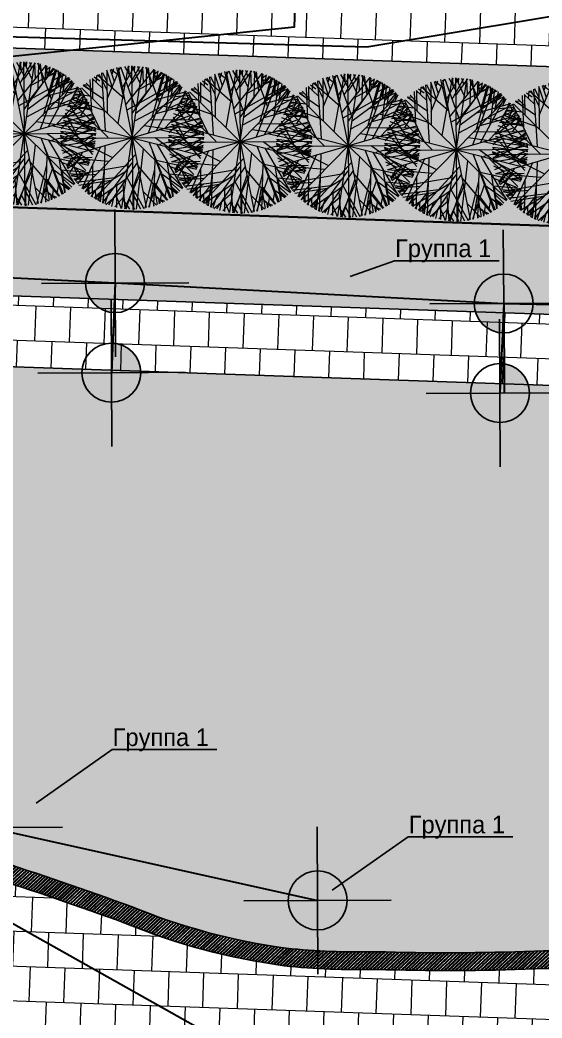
# Model space of a CAD drawing. Header units: millimetres. Extents: x -1042495 to -977915, y 3191218 to 3280168.
# Drawn here: x -1008448 to -999593, y 3216029 to 3232953 of the extents above; entities that cross this region are included whole.
import ezdxf
from ezdxf import colors
from ezdxf.entities.mleader import LeaderData, LeaderLine
from ezdxf.math import Vec2, Vec3

# ---------------------------------------------------------------- set-up
doc = ezdxf.new("R2010")
doc.units = ezdxf.units.MM
doc.layers.get('0').update_dxf_attribs({"lineweight": 15})
for name, color, linetype in [('000 Граница', 6, 'Continuous'), ('000 дорожки', 7, 'Continuous'), ('000 Привязки', 1, 'Continuous'), ('_Освещение уличные фанари', 1, 'Continuous'), ('p', 7, 'Continuous'), ('подпорная стенка', 251, 'Continuous')]:
    doc.layers.add(name, color=color, linetype=linetype)
for name, color, linetype, lineweight in [('_ВК_К2-1(Ливневая)', 32, 'Канализация дожд очищенного стока', 30), ('_ВК_Кб', 18, 'g5_122_kb', 30), ('_Группы Электрика', 7, 'Continuous', 15), ('_Кабель 0.4', 1, 'g5_119_3', 30), ('деревья', 118, 'Continuous', 0), ('мощение', 251, 'Continuous', 0)]:
    doc.layers.add(name, color=color, linetype=linetype, lineweight=lineweight)
doc.layers.add('газон', color=7, linetype='Continuous', true_color=0xe4edc9)
doc.layers.add('кустарники лиственные', color=7, linetype='Continuous', lineweight=20, true_color=0x455c00)
doc.styles.add('Line_GUGK', font='')
doc.styles.get('Line_GUGK').set_extended_font_data('Bm431', italic=True)
doc.linetypes.add('g5_119_3', pattern='A,4,-1,[31,GUGK_2005.shx,S=0.1,R=0,X=0,Y=0],4,[31,GUGK_2005.shx,S=0.1,R=180,X=0,Y=0],-1', length=10)
doc.linetypes.add('g5_122_kb', pattern='A,1,-1,1.5,-0.4,["Кб",Line_GUGK,S=1,R=0,X=0,Y=-0.5],-2.4,1.5,-1,4,-1,4,-1,3', length=21.8)
doc.linetypes.add('Канализация дожд очищенного стока', pattern='A,10,-2,["К2-1",Standard,S=1.75,R=0,X=-1,Y=-1],-6', length=18)
pattern_1 = [(358, (0, 0), (20.56557541684968, 588.9210265458128), []), (88.00000000000001, (0, 0), (-273.8949378560566, 599.2038142542376), [589.28, -589.28])]

# ---------------------------------------------------------------- blocks, each defined once
blk = doc.blocks.new('й3')
at = {"layer": 'деревья', "lineweight": 0}
for p, q in [((-135.0005525550951, 507.1464805208379), (-91.23814700337243, 591.6659040655286)), ((-125.3775391008821, 549.405999999999), (-79.60253910088795, 594.5460000000021)), ((-123.6165391008835, 321.4429999999993), (-125.3775391008821, 587.7760000000017)), ((-84.73081395632471, 319.2984245867665), (30.18472518945055, 598.6245200519697)), ((-35.91373809227662, 439.5506420053425), (-58.28054031061765, 599.0202421789363)), ((-53.19453910087759, 596.8059999999969), (165.1154608991201, 167.9629999999997)), ((88.79587012191769, 318.1925874934095), (-22.57260615707492, 598.9517569541676)), ((24.27046089911892, 549.405999999999), (-14.46153910088469, 599.0560000000005)), ((0.01046089910960291, 599.9959999999992), (0.01046089910960291, -600)), ((4.904460899109836, 486.2079999999987), (36.59446089911216, 596.8059999999969)), ((41.50578191094974, 439.0534589406998), (65.89057539888017, 598.2269776790599)), ((182.7214608991198, 355.2979999999989), (54.20046089911193, 596.8059999999969)), ((98.21346089911822, 515.5489999999991), (128.1434608991112, 585.5159999999996)), ((141.4407932763133, 505.3888769947407), (98.75239104278444, 590.455800124404)), ((-326.08153910088, 504.2639999999992), (-232.7715391008824, 235.6739999999991)), ((-311.997539100892, 511.0349999999999), (-2.138539100880735, 201.8179999999993)), ((-281.4888741859613, 528.9573060386792), (-112.7948728737829, 414.9199384687236)), ((-264.4615391008847, 465.8940000000002), (-262.7015391008899, 538.1160000000018)), ((-211.8816873365868, 482.515776984219), (-236.8683836662094, 551.9357647941506)), ((-220.4475391008891, 420.7530000000006), (-165.8705391008843, 576.4860000000008)), ((-211.6455391008785, 558.4359999999979), (-0.3775391008821316, 450.094000000001)), ((160.0737781332427, 571.9944905743869), (-160.0479108090367, -571.9994361003774)), ((-152.7884397476591, 573.9827502718108), (152.8181503137312, -573.9739615039689)), ((288.1936128888919, 525.342583912512), (118.0687861137994, 413.4509819231462)), ((128.1379029491945, 457.8677427919756), (243.8677384947514, 548.8843468073355)), ((196.8054608991224, 195.0469999999987), (163.3544608991215, 576.4860000000008)), ((170.397460899112, 511.0349999999999), (232.0164608991181, 551.6660000000011)), ((177.4394608991133, 436.5519999999997), (254.9044608991098, 542.6359999999986)), ((308.4543852160714, 513.6832868732927), (232.3616181580437, 38.52492848058682)), ((316.5234608991159, 508.7779999999984), (302.4394608991133, 305.643)), ((420.0104608991096, -420), (-419.9895391008904, 420)), ((420.0104608991096, 420), (-419.9895391008904, -420)), ((-70.07018586616323, 268.0709742500367), (-416.8697014679055, 430.3817135755489)), ((-401.7865391008818, 445.5800000000017), (-364.8145391008875, 432.0380000000005)), ((-370.0965391008795, 470.4079999999994), (-352.4895391008904, 355.2979999999989)), ((-356.7090802918392, 403.6583734079941), (-360.9679840817407, 477.3444715575679)), ((-288.7343273347942, 372.4055333222132), (-341.6790637237718, 492.6199092083807)), ((73.48758928989992, 267.154932551508), (422.3150574623724, 425.0602129267645)), ((290.2826751630491, 390.0823145520844), (381.0238815400808, 460.8085979921234)), ((293.455655662241, 368.7116002667135), (347.9187378474599, 488.2457542139673)), ((311.2424608991132, 425.2669999999998), (358.7774608991167, 481.6929999999993)), ((334.6982582304918, 152.2985200466064), (370.9978823884594, 468.4897907847335)), ((343.150570492362, 429.7561699665712), (341.0842435628729, 492.6928096689007)), ((356.9084824046004, 179.5655328020002), (395.253448104806, 450.4408271912253)), ((361.8207935765968, 399.1009893844821), (367.012637720225, 472.7272352237742)), ((-215.783657173859, 336.2349408046648), (-489.180589252981, 346.1283241853707)), ((-458.1235391008813, 382.3830000000016), (-405.3075391008897, 330.4709999999977)), ((-438.7575391008868, 364.3260000000009), (-444.0395391008788, 402.6959999999999)), ((-396.8076433456154, 343.4669180922865), (-442.3373602484207, 404.4442160625076)), ((-327.3068585502187, 243.3246127296843), (-439.9406047233788, 405.1895660951341)), ((220.0527131675626, 333.4678763839584), (493.5530214783066, 339.8977176670378)), ((273.9233396625204, 41.75331222241584), (471.5081911544694, 369.7394500131886)), ((352.3533238398231, 311.1219096192071), (425.6060320388206, 416.1899482537665)), ((362.2984608991101, 251.474000000002), (489.0594608991087, 350.7839999999997)), ((371.10146089911, 371.0980000000018), (466.1714608991169, 375.612000000001)), ((382.9753588877793, 358.8488365851808), (448.3674267571769, 397.7726525435719)), ((392.6592563566373, 368.2823219073543), (470.6574895008525, 365.9130487317489)), ((401.1537766107504, 338.4064880055666), (447.4521582789312, 398.8022315965463)), ((-543.0283221824648, 253.2084248991814), (-62.52599949126306, 227.072383933526)), ((-532.0675391008845, 274.0440000000017), (-401.7865391008818, 208.5900000000001)), ((-324.4150638219289, 62.27628744814865), (-526.1533759547892, 287.0657493069812)), ((-463.1762074886065, 296.4660947846278), (-525.554375851978, 287.8489934372265)), ((-511.3619746919139, 312.3168581340142), (-477.8841576626146, 265.5830470337787)), ((-498.6165391008835, 328.2139999999999), (-327.8425391008932, 328.2139999999999)), ((-418.2063616002852, 248.0229103230304), (-498.0082179690071, 330.8953268686164)), ((139.8503166433802, -26.81907430767023), (508.1271040902211, 314.7452666953577)), ((543.6364608991134, 253.7309999999998), (209.1294608991157, 3.19800000000032)), ((233.7774608991167, 233.4170000000013), (533.0734608991188, 274.0440000000017)), ((348.5581469675672, 59.5629299951288), (514.1722588804259, 301.8261066776722)), ((400.4880733429891, 248.3472985080552), (525.5674764771102, 288.4694145117537)), ((421.3419184873928, 242.699107466924), (502.1870063696842, 324.5541346143291)), ((438.6579054919566, 312.6930129474858), (512.3864388080547, 309.2458841340667)), ((466.9217214158707, 290.5688340694578), (529.1857451225515, 281.1623641762089)), ((471.9990818601655, 243.3978430716306), (539.2284438386996, 252.8689247394068)), ((-322.5605391008867, 206.3329999999987), (-591.9265391008812, 93.47999999999956)), ((-515.4609233079973, 98.54498345770844), (-572.6002084126667, 174.6618882406001)), ((-570.7995391008881, 179.2479999999996), (-470.4475391008891, 147.6490000000013)), ((-411.5494693277433, 158.459955849532), (-564.9168386439997, 207.5443449158265)), ((-560.2365391008934, 208.5900000000001), (-208.1235391008813, 208.5900000000001)), ((-547.9125391008856, 244.7019999999975), (-477.4895391008904, 210.8470000000016)), ((546.2195446755068, 246.3032554413294), (65.42473445678479, 226.2551828219512)), ((207.6329210809636, -38.25208728140933), (559.5617397340975, 202.8334993686731)), ((555.4311410445953, 224.818594692988), (424.4265779900597, 68.93404850610386)), ((440.9195506814285, 196.7580680431129), (549.2291190486867, 234.1224404464956)), ((501.9851994120836, 160.4329798010513), (573.6320403677673, 178.0454720173802)), ((-597.2085391008877, 28.02500000000146), (-120.0955391008902, 120.5650000000023)), ((-591.6266504157829, 91.53612947333386), (-233.2820820329362, -35.5104611952338)), ((586.7923360304994, 92.12508354019883), (-586.7714142322802, -92.12508354019883)), ((-586.6455391008785, 127.3359999999993), (-359.532539100881, 75.42399999999907)), ((-583.3923946483992, 111.5377155232236), (583.413316446633, -111.5417155232244)), ((-532.8637371507939, 163.2191859484228), (-578.2263631852838, 148.7949576759784)), ((385.1854608991125, 134.107), (582.3694608991209, 136.3640000000014)), ((473.6668379497569, 144.5112152616712), (589.9020543264487, 97.87972775736853)), ((497.2983723718062, 77.56290629228897), (576.1591575681523, 150.26263693289)), ((-526.6503143003938, 18.59388608425797), (-600.0346522483596, 26.22334510430301)), ((-599.9895391008904, 0), (600.0104608991096, 0)), ((-598.7065741755796, -23.94869840233878), (-422.7388603201543, 78.50885847608151)), ((-553.5049005364563, 30.24976032702034), (-597.6312180390669, 20.51108071124327)), ((-485.6729324420012, -5.210391314412846), (-596.0044234947418, 55.63014191040565)), ((-422.9392752957065, 30.06650506339429), (-594.7239989526715, -68.17859155776387)), ((-271.9023608874559, 53.24292071612945), (-568.6808197799546, -188.7017557274594)), ((-546.151539100887, -247.3349999999991), (-202.8425391008932, 0.940999999998894)), ((-463.8471792264172, -379.2700626656624), (-231.6938281466719, 42.23960072468617)), ((279.2606630172813, -51.33021654765616), (596.6108344967361, 59.87426511544618)), ((293.6364608991134, -66.77100000000064), (594.6924608991103, 70.90999999999985)), ((326.4001601022464, 50.99284687184627), (592.2222536433692, -92.42006513544766)), ((382.1693753424479, 82.38481545913601), (593.5336273829453, 68.42412180306565)), ((451.612003328235, 8.237302193843789), (596.0857440944237, -63.90961917515597)), ((510.9300588964543, 29.36164335765716), (597.6141378936445, -13.92662181210835)), ((518.465708811389, 81.4027751199319), (597.9616199044249, 29.06654278049245)), ((-452.9615302292514, -70.93361994992301), (-598.2098532194213, -4.201486988778925)), ((-557.3205816202681, -22.82229465360797), (-597.4596120563801, -27.08849924895185)), ((-597.2085391008877, -48.71399999999994), (-542.6305391008937, -66.77100000000064)), ((-452.8425391008932, -1.315999999998894), (-590.1665391008864, -100.6270000000004)), ((-280.1607751698757, -46.03628652021507), (-541.2790100347338, -257.9203007852338)), ((-396.5684579023946, -48.4286402636244), (-524.1754434203613, -290.420827641683)), ((-208.3263739234244, -34.14554736892751), (-458.1088761616265, -379.9559796358371)), ((-140.6668200342392, -22.00553017303537), (-371.8886677986739, -467.9096099182207)), ((92.93246089911554, -91.59799999999814), (596.4534608991089, -28.40099999999802)), ((525.9320515789732, -286.0436314817998), (231.5823249500827, -45.39886356963689)), ((440.9070873893652, -10.09615617501186), (601.8395766287722, -4.478227000268816)), ((-460.8237942883134, -98.4422762635404), (-592.1037536352815, -93.94632754728082)), ((-518.4887315371452, -146.1084284586723), (-586.7172391922941, -117.954386739053)), ((-584.8845391008799, -123.1970000000001), (-364.8145391008875, -116.4259999999995)), ((-285.4482059718284, -231.7853622261646), (-584.6973008907953, -123.4130336769449)), ((-422.2522624877893, -160.3310065548067), (-582.6058972013852, -141.23776512923)), ((-532.0675391008845, -274.4199999999983), (-167.6305391008791, -166.0809999999983)), ((-38.28032397094648, -137.1446148960677), (-508.1484769087838, -314.6774571303686)), ((-148.2645391008846, -150.2819999999992), (-146.5045391008898, -576.8650000000016)), ((-100.7295391008811, -100.6270000000004), (-25.02553910088318, -597.1779999999999)), ((36.56804761187232, -137.611756047525), (504.1499432695127, -321.0815412172451)), ((263.7074608991097, -184.137999999999), (589.4114608991222, -98.36899999999878)), ((282.5174175372667, -235.3754526905395), (583.1151143946772, -130.8019998020609)), ((387.931717971107, -171.1965454320562), (582.8078116149409, -136.7669300099005)), ((450.3120773121773, -86.27863323163183), (564.4736555427371, -198.1597619214517)), ((458.8950072147272, -159.1889338158981), (542.1834479092358, -253.7280476666092)), ((-570.7995391008881, -184.137999999999), (-452.8425391008932, -179.6239999999998)), ((-470.9453104598215, -200.2541400139016), (-567.1573735125567, -188.7980335140419)), ((-435.5038698071294, -176.8320350480681), (-562.2039400956855, -195.6028685371384)), ((-481.6744480446359, -208.3628627018152), (-556.371960724442, -222.9047878993515)), ((-526.7865391008818, -181.880000000001), (-554.9555391008762, -220.2510000000002)), ((-504.6351141737105, -187.4505086355966), (-537.2639397651219, -258.3356098171935)), ((-331.8418413366453, -206.6568962092169), (-535.4941306637775, -264.9277556486959)), ((-472.2085391008877, -193.1660000000011), (-502.1375391008769, -263.135000000002)), ((-441.8301204239833, -241.0155229047814), (-491.4917007116892, -336.083928383825)), ((-359.532539100881, -224.7649999999994), (-440.5185391008854, -405.3290000000015)), ((-58.243356157167, -202.9220623680703), (-430.872431630487, -410.5845905258975)), ((-307.9175300604838, -173.8212378640346), (-381.9431676607055, -457.7925142616368)), ((-199.3205391008814, -202.1939999999995), (-285.5885391008778, -527.2099999999991)), ((21.78774632317072, -598.2826680039652), (-62.51505428526434, -227.5473126632933)), ((-29.33581541421881, -597.9520192564232), (59.65582550808904, -228.3141508825865)), ((-0.3775391008821316, -190.9089999999997), (258.4254608991178, -538.4950000000026)), ((55.69636470534897, -203.6367720276176), (425.6653707778605, -416.002230694321)), ((511.4358622059372, -312.9102794800347), (113.1829758800304, -168.3534387906875)), ((186.2424608991132, -186.3940000000002), (267.2284608991176, -533.9809999999998)), ((188.002460899108, -186.3940000000002), (573.566460899121, -172.8529999999992)), ((430.4928790094855, -414.6880855295822), (301.2686202310724, -236.4249589885876)), ((381.6644608991191, -181.880000000001), (524.2704608991189, -290.219000000001)), ((433.2570643739746, -182.3270852458954), (559.7092270170979, -202.7011512092067)), ((459.1294608991157, -240.5639999999985), (555.9604608991212, -222.5080000000016)), ((502.2482737321698, -193.8202989084748), (533.9766765464738, -265.1129793452019)), ((510.7578952267213, -215.4813764441569), (555.5797614219191, -221.2236832785784)), ((532.2799069045432, -166.8192201485253), (571.5000395893439, -176.3650809366445)), ((-396.9692967209558, -296.0430795440298), (-522.1243549497012, -291.4243618909131)), ((-389.4615391008847, -290.219000000001), (-514.4615391008847, -306.018)), ((-404.9847007704666, -269.0765055263219), (-514.2854167021869, -304.986493006294)), ((-208.5996367398329, -285.5095056348509), (-499.2755832033872, -325.8452836553879)), ((-465.1665391008864, -301.5040000000008), (-495.0955391008902, -335.3600000000006)), ((-468.1478938374057, -288.5557303976311), (-487.4665789734136, -348.4896834511055)), ((-324.3205391008814, -324.0750000000007), (-481.0105391008838, -355.6739999999991)), ((-428.1773692270217, -314.1199769484738), (-466.6087439534313, -370.0888784620656)), ((-372.5755129148311, -307.0744501663139), (-454.28109055401, -387.3941707064587)), ((-244.0059612134501, -305.4329921838726), (-325.6748870916199, -500.8810276150471)), ((-78.4466590549273, -272.8748852705176), (-319.3914154362865, -507.4451145246312)), ((-263.5413766265701, -256.4211360746885), (-190.8794569830643, -566.2837311692238)), ((-146.5045391008898, -321.8179999999993), (-39.10953910088574, -594.9219999999987)), ((75.01204941411561, -273.8398717044256), (312.9664957295026, -511.4430062770552)), ((204.9945615852048, -288.121950043791), (495.136313553332, -332.1360910199146)), ((240.1457022183895, -308.4922824216992), (319.3326017673389, -504.9590301115386)), ((304.2004608991119, -301.5040000000008), (323.566460899121, -500.125)), ((314.7634608991211, -312.7900000000009), (496.10146089911, -333.1029999999992)), ((368.6841509102087, -311.7620250565997), (449.3658736624493, -393.1101568036174)), ((472.9980015051697, -368.8022787084483), (403.0021310603479, -273.7506708016372)), ((415.1154608991201, -326.3320000000022), (460.8904608991143, -380.5010000000002)), ((424.1923111164215, -319.5112200807198), (461.9117209206161, -375.9623903433749)), ((425.0842904260062, -282.1652984077664), (499.782895989134, -267.6214224139767)), ((-436.997539100892, -346.6450000000004), (-466.9265391008812, -373.7299999999996)), ((-348.4957176558091, -334.1538468101862), (-437.8126856785093, -405.9141293363282)), ((-361.9901891429763, -388.5515040417413), (-422.0664631341788, -420.1794948621246)), ((-290.9816036934499, -410.6528846880537), (-391.2017989907035, -448.8652744534302)), ((-246.8565391008888, -378.2439999999988), (-387.7015391008899, -457.2410000000018)), ((-340.3900865853502, -359.6692862340278), (-350.4276820874366, -484.5066517522755)), ((-146.5045391008898, -362.4449999999997), (-276.7865391008818, -529.4670000000006)), ((-226.4988865047781, -411.8702413875762), (-259.9463365096744, -535.5089088390232)), ((-225.90650802858, -392.4712215012223), (-208.8351169842645, -561.0806023339974)), ((-208.5621134814282, -400.6373301257408), (-208.337384888262, -562.1235200339179)), ((-61.99753910089203, -362.4449999999997), (179.2004608991119, -570.094000000001)), ((203.4988731656777, -403.2400645877315), (201.2288358218357, -564.7104549522119)), ((228.4954608991102, -364.7020000000011), (353.4954608991102, -484.3260000000009)), ((285.7848988443002, -414.2987117931698), (385.5130706603086, -453.7773898769083)), ((335.8351587243233, -363.9449931723721), (344.2908033136773, -488.899477796087)), ((375.7950621244818, -466.7241027966156), (360.0750996834977, -411.4276642688528)), ((446.4059863773582, -333.6581829818278), (493.97450326533, -335.4081552897078)), ((-262.7015391008899, -439.1850000000013), (-347.2085391008877, -486.5829999999987)), ((-245.1227693336696, -479.287093267325), (-319.3350145100703, -503.4092924804681)), ((-253.9016456983663, -444.3316812978301), (-253.7666342429875, -541.2232971627054)), ((-146.5045391008898, -473.0409999999974), (-250.3775391008821, -543.0089999999982)), ((-215.1665391008864, -454.9840000000004), (-199.3205391008814, -561.0649999999987)), ((-19.54923917903216, -423.5680467509337), (-137.1947480917006, -582.6957455487245)), ((-126.8694504920277, -586.1962812315032), (-71.63152872859791, -481.8746533480371)), ((-123.3656147873407, -441.5825186986149), (-74.0632626489969, -593.6335988481042)), ((-84.88453910087992, -475.2980000000025), (-114.8145391008875, -585.893)), ((-61.91504352516495, -481.7497430059011), (-14.3838131052762, -598.434748622607)), ((55.83622509942506, -482.4885914892657), (6.830916403836454, -598.5622238122451)), ((14.21072773891501, -423.7749718896339), (129.83134504591, -584.3799629252426)), ((59.48146089911461, -466.2690000000002), (105.2564608991088, -585.893)), ((119.4624519904319, -587.7631993474861), (65.55026171822101, -482.7503154472106)), ((117.7906110670447, -443.1029002248542), (66.56638856901554, -594.5173378801628)), ((247.8624608991231, -448.2129999999997), (230.2564608991088, -549.7799999999988)), ((248.281351438709, -447.5051653526134), (246.9191559891478, -544.3872992915276)), ((-257.2819391541416, -541.1443350143418), (-214.2933811278344, -502.9763220739405)), ((-106.7550397947198, -546.9833596966273), (-87.679732130302, -590.5948127738629)), ((-87.77849414061347, -550.8485613334378), (-96.70581512030913, -590.214094558909)), ((-63.75753910088679, -527.2099999999991), (-93.6875391008798, -588.1500000000015)), ((-69.62486100457318, -505.4203749263907), (-24.09291227036738, -566.3978104781272)), ((-34.62414886130136, -553.2606185315562), (-49.45237867036485, -595.9466511151695)), ((63.2455331999081, -506.2687326230516), (16.94491813681088, -566.6645855169227)), ((27.64178813325998, -553.6480741613632), (41.92818239171174, -596.5184918884188)), ((84.12946089911566, -531.7239999999983), (38.35446089912148, -594.9219999999987)), ((99.84631166944746, -548.2986611909655), (80.22016689435986, -591.6650150066525)), ((80.8224200301629, -551.9094445154478), (89.25043505246867, -591.3848904126644)), ((250.4350919044809, -544.3666251630493), (207.9334046055737, -505.6571959532812))]:
    blk.add_line(p, q, dxfattribs=at)

msp = doc.modelspace()

# ---------------------------------------------------------------- hatches: boundary and pattern name
at = {"layer": '000 Привязки', "true_color": 0x999b37}
h = msp.add_hatch(color=55, dxfattribs=at)
h.dxf.hatch_style = 1
edge = h.paths.add_edge_path()
edge.add_line((-993583.6799596155, 3224703.432391435), (-995748.8988106595, 3217927.512614312))
edge.add_line((-995748.8988106595, 3217927.512614312), (-995463.1339425707, 3217836.197556381))
edge.add_line((-995463.1339425707, 3217836.197556381), (-995916.8989666475, 3216416.167768034))
edge.add_arc((-1005336.627306267, 3205577.485049185), 14359.95560829164, 36.37272834088418, 49.00660914071028, ccw=False)
edge.add_line((-993774.3333654694, 3214093.451459329), (-991611.2027678682, 3211415.603731206))
edge.add_line((-991611.2027678682, 3211415.603731206), (-989700.4723121859, 3215862.14240329))
edge.add_line((-989700.4723121859, 3215862.14240329), (-985642.9988891635, 3228982.245658144))
edge.add_line((-985642.9988891635, 3228982.245658144), (-1025266.52277493, 3230353.979917555))
edge.add_line((-1025266.52277493, 3230353.979917555), (-1023687.257262442, 3222587.872756049))
edge.add_line((-1023687.257262442, 3222587.872756049), (-1023695.783507126, 3222326.567317041))
edge.add_arc((-1023962.498053955, 3209574.404607299), 12754.95160418967, 56.17396388743788, 88.80181969915333, ccw=False)
edge.add_arc((-999698.3523725292, 3269111.528290848), 51863.62485566937, 250.6740921346428, 251.0128811404024)
edge.add_line((-1016572.471928616, 3220069.712741498), (-1016115.194578112, 3221500.734137557))
edge.add_line((-1016115.194578112, 3221500.734137557), (-1015829.429709447, 3221409.419079442))
edge.add_line((-1015829.429709447, 3221409.419079442), (-1015220.677720388, 3223314.471143827))
edge.add_arc((-1016363.737199767, 3223679.731361484), 1199.999999999999, 342.2789214714277, 448.0172584244991)
edge.add_line((-1016322.219045024, 3224879.012914259), (-1017141.033947819, 3224907.359622161))
edge.add_line((-1017141.033947819, 3224907.359622161), (-1017210.230796141, 3222908.559235268))
edge.add_line((-1017210.230796141, 3222908.559235268), (-1022207.237266012, 3223081.551546571))
edge.add_line((-1022207.237266012, 3223081.551546571), (-1022172.638803448, 3224080.952840546))
edge.add_line((-1022172.638803448, 3224080.952840546), (-1021999.646492447, 3229077.959310452))
edge.add_line((-1021999.646492447, 3229077.959310452), (-1017002.640022577, 3228904.966999148))
edge.add_line((-1017002.640022577, 3228904.966999148), (-1017071.838553805, 3226906.118000321))
edge.add_line((-1017071.838553805, 3226906.118000321), (-1015689.754689758, 3226858.271377789))
edge.add_arc((-1015648.236535015, 3228057.552930565), 1200.000000000151, 268.0172584244935, 340.1155040881408)
edge.add_arc((-1013391.324058854, 3227241.252694775), 1200.000000000096, 88.01725842450458, 160.1155040881408, ccw=False)
edge.add_line((-1013349.805904112, 3228440.534247551), (-995786.762608859, 3227832.515932257))
edge.add_arc((-995869.7989183429, 3225433.952826738), 2399.999999968609, -17.7210785285788, 88.01725842450071, ccw=False)
at = {"layer": '000 Привязки'}
h = msp.add_hatch(color=63, dxfattribs=at)
h.dxf.hatch_style = 1
h.paths.add_polyline_path([(-1011805.585722009, 3227186.355719584, 0.3358653458472708), (-1012990.163356131, 3226352.334384465), (-1014686.370235219, 3221044.15884712), (-1014400.605366708, 3220952.843789055), (-1014864.268888687, 3219501.837259145, -0.06009531094478113), (-1010897.421388716, 3219198.087636127, -0.01997373834346053), (-1008915.362652808, 3218727.443808323, -0.008941089048797653), (-1006559.417133614, 3217919.407219929, 0.06402424760871801), (-1003930.457703785, 3217213.639547406, 0.03407995651740548), (-1002412.233674913, 3217154.440826899, 0.01758182576164544), (-999720.2839163943, 3217163.475918677, -0.07362770074142866), (-997637.6322792079, 3216944.830531373), (-997177.723153974, 3218384.087904883), (-996891.9582853091, 3218292.772846768), (-994726.7394390075, 3225068.692609052, 0.4971568850238441), (-995828.2807636437, 3226633.234379483)])
at = {"layer": '_Освещение уличные фанари', "linetype": 'Continuous'}
h = msp.add_hatch(color=1, dxfattribs=at)
h.paths.add_polyline_path([(-1006834.147570245, 3228490.763499892), (-1006334.152869445, 3228493.065492975, 0.414213562373095), (-1006836.449563328, 3228990.758200692)], flags=0)
h.paths.add_polyline_path([(-1006834.147570245, 3228490.763499892), (-1007334.142271044, 3228488.461506809, 0.414213562373095), (-1006831.845577161, 3227990.768799092)], flags=0)
h = msp.add_hatch(color=1, dxfattribs=at)
h.paths.add_polyline_path([(-1000243.56967451, 3228145.611506935), (-999743.5749737106, 3228147.913500018, 0.414213562373095), (-1000245.871667594, 3228645.606207734)], flags=0)
h.paths.add_polyline_path([(-1000243.56967451, 3228145.611506935), (-1000743.56437531, 3228143.309513852, 0.414213562373095), (-1000241.267681427, 3227645.616806135)], flags=0)
h = msp.add_hatch(color=1, dxfattribs=at)
h.paths.add_polyline_path([(-1006896.518357913, 3226972.595306081), (-1006396.523657113, 3226974.897299164, 0.414213562373095), (-1006898.820350996, 3227472.59000688)], flags=0)
h.paths.add_polyline_path([(-1006896.518357913, 3226972.595306081), (-1007396.513058712, 3226970.293312998, 0.414213562373095), (-1006894.216364829, 3226472.600605281)], flags=0)
h = msp.add_hatch(color=1, dxfattribs=at)
h.paths.add_polyline_path([(-1000305.940462179, 3226627.443313124), (-999805.9457613787, 3226629.745306207, 0.414213562373095), (-1000308.242455262, 3227127.438013923)], flags=0)
h.paths.add_polyline_path([(-1000305.940462179, 3226627.443313124), (-1000805.935162978, 3226625.14132004, 0.414213562373095), (-1000303.638469095, 3226127.448612324)], flags=0)
h = msp.add_hatch(color=1, dxfattribs=at)
h.paths.add_polyline_path([(-1003399.124252542, 3218022.612321906), (-1002899.129551742, 3218024.914314989, 0.414213562373095), (-1003401.426245625, 3218522.607022705)], flags=0)
h.paths.add_polyline_path([(-1003399.124252542, 3218022.612321906), (-1003899.118953342, 3218020.310328823, 0.414213562373095), (-1003396.822259458, 3217522.617621106)], flags=0)
at = {"layer": 'газон', "true_color": 0x727430}
h = msp.add_hatch(color=67, dxfattribs=at)
h.dxf.hatch_style = 1
h.paths.add_polyline_path([(-982039.1934415962, 3240437.868548498, 0.001555495267296737), (-986421.4929189277, 3244541.330935162, 0.1043142504488368), (-989483.2661139349, 3246554.811556486, 0.02033353067488166), (-992428.9320207144, 3247590.55676479), (-993683.5321425213, 3247769.907822432), (-994230.1263911356, 3231981.14252205), (-1010809.711529467, 3232555.114312276), (-1020176.10045645, 3232879.371100113), (-1021268.91759843, 3230215.586068688), (-985642.9988891633, 3228982.245658144)])
at = {"layer": 'мощение', "true_color": 0x636466}
h = msp.add_hatch(dxfattribs=at)
h.set_pattern_fill('AR-B88', color=251, scale=2.9, angle=358)
h.set_pattern_definition(pattern_1)
h.paths.add_polyline_path([(-993683.5321425213, 3247769.907822432), (-994169.1948029734, 3247839.335610852), (-996779.7052839868, 3247934.093047149), (-1002749.945646025, 3247983.40831168), (-1005577.815846718, 3248156.939174858), (-1007675.088804194, 3248256.061438203), (-1010727.377903154, 3248769.756375944), (-1012366.612956763, 3249261.285382871), (-1013436.760960046, 3249863.247539471), (-1014480.858273635, 3250377.609894259), (-1018638.092386191, 3254207.831572851), (-1021767.273593811, 3257083.719953278), (-1033142.18717787, 3244724.491745695), (-1029892.847197745, 3240962.538836047), (-1028035.586219523, 3238037.136016116), (-1026578.398414347, 3235140.741067335), (-1026248.435988127, 3233936.776853602), (-1026187.984877799, 3233910.884103522), (-1025364.760831568, 3231113.112787709), (-1025356.822437159, 3230683.464589713), (-1025266.522774937, 3230353.979917556), (-1021268.91759843, 3230215.586068688), (-1020176.10045645, 3232879.371100113), (-1010809.711529467, 3232555.114312276), (-994230.1263911356, 3231981.14252205)])
h.paths.add_polyline_path([(-1026578.589825366, 3240042.698307738), (-1031729.188251231, 3244783.092369184), (-1022586.999704096, 3254716.389332995), (-1017436.401278708, 3249975.995271549)], flags=16)
h.paths.add_polyline_path([(-1010818.60622736, 3244162.37139006), (-1010777.088072726, 3245361.652942839), (-1006579.602638, 3245216.339401621), (-1006621.120792633, 3244017.057848842), (-1006652.259408609, 3243117.596684257), (-1001855.133197494, 3242951.524065722), (-1001823.994581518, 3243850.985230306), (-997826.3894055882, 3243712.591381527), (-997784.8712509545, 3244911.872934305), (-994586.7871102104, 3244801.157855283), (-994628.3052648441, 3243601.876302504), (-994801.0580216785, 3238611.78952503), (-994801.2975758184, 3238604.869832591), (-995001.1778346151, 3238611.78952503), (-997799.5014577657, 3238708.665219176), (-997993.2528460566, 3233112.017972874), (-1011185.349926625, 3233568.717673846)], flags=16)
h.paths.add_polyline_path([(-1010901.642536627, 3241763.808284502), (-1010825.525919798, 3243962.491131263), (-1010818.60622736, 3244162.37139006), (-1006821.00105143, 3244023.97754128), (-1006621.120792633, 3244017.057848841), (-1006652.259408609, 3243117.596684257), (-1001855.133197493, 3242951.524065722), (-1001655.252938697, 3242944.604373283), (-1001631.03401516, 3243644.185279071), (-994835.1052160799, 3243408.915736146), (-994994.2581421761, 3238811.669783827), (-997792.5817653267, 3238908.545477972), (-997799.5014577657, 3238708.665219176), (-997986.333153618, 3233311.898231671), (-997993.2528460566, 3233112.017972874), (-1011185.349926625, 3233568.717673846), (-1011178.430234186, 3233768.597932642)], flags=0)
h.paths.add_polyline_path([(-1010701.762277831, 3241756.888592063), (-1010625.645661002, 3243955.571438824), (-1006827.920743869, 3243824.097282484), (-1006852.139667405, 3243124.516376697), (-1006904.037360698, 3241625.414435723)], flags=0)
h.paths.add_polyline_path([(-1010708.68197027, 3241557.008333267), (-1006910.957053137, 3241425.534176926), (-1007180.825058256, 3233630.204083863), (-1010978.54997539, 3233761.678240203)], flags=0)
h.paths.add_polyline_path([(-1006711.07679434, 3241418.614484487), (-1001913.950583224, 3241252.541865952), (-1002045.424739565, 3237454.816948819), (-1006842.55095068, 3237620.889567354)], flags=0)
h.paths.add_polyline_path([(-1006704.157101901, 3241618.494743284), (-1006659.179101048, 3242917.716425461), (-1001862.052889932, 3242751.643806926), (-1001907.030890785, 3241452.422124749)], flags=0)
h.paths.add_polyline_path([(-1006849.470643119, 3237421.009308557), (-1002052.344432004, 3237254.936690022), (-1002183.818588344, 3233457.211772889), (-1006980.94479946, 3233623.284391424)], flags=0)
h.paths.add_polyline_path([(-1001714.070324428, 3241245.622173513), (-997916.3454072946, 3241114.148017173), (-998186.2134124143, 3233318.81792411), (-1001983.938329548, 3233450.29208045)], flags=0)
at = {"layer": 'мощение'}
h = msp.add_hatch(dxfattribs=at)
h.set_pattern_fill('AR-B88', scale=2.9, angle=358)
h.set_pattern_definition(pattern_1)
edge = h.paths.add_edge_path()
edge.add_arc((-1011847.103876752, 3225987.074166808), 1200.000000000473, 88.01725842451651, 162.2789214714115, ccw=False)
edge.add_line((-1011805.585722009, 3227186.355719584), (-995828.2807636437, 3226633.234379483))
edge.add_arc((-995869.7989183862, 3225433.952826708), 1200.000000000148, -17.721078528572377, 88.017258424499, ccw=False)
edge.add_line((-994726.7394390075, 3225068.692609052), (-996891.9582853091, 3218292.772846768))
edge.add_line((-996891.9582853091, 3218292.772846768), (-995748.8988110814, 3217927.512614446))
edge.add_line((-995748.8988110814, 3217927.512614446), (-994325.1421959025, 3222383.071739348))
edge.add_line((-994325.1421959025, 3222383.071739348), (-993583.6799598569, 3224703.432390679))
edge.add_arc((-995869.7989183429, 3225433.952826739), 2399.999999968749, 342.2789214524695, 448.0172584245003)
edge.add_line((-995786.762608859, 3227832.515932257), (-1013349.805904112, 3228440.534247551))
edge.add_arc((-1013391.324058854, 3227241.252694775), 1200.000000000143, 88.01725842450462, 160.1155040881408)
edge.add_arc((-1015648.236535015, 3228057.552930565), 1200.000000000096, 268.0172584244935, 340.1155040881408, ccw=False)
edge.add_line((-1015689.754689758, 3226858.271377789), (-1017071.838553805, 3226906.118000321))
edge.add_line((-1017071.838553805, 3226906.118000321), (-1017141.033947819, 3224907.359622161))
edge.add_line((-1017141.033947819, 3224907.359622161), (-1016322.219045024, 3224879.012914259))
edge.add_arc((-1016363.737199767, 3223679.731361484), 1200.000000000148, -17.721078528572377, 88.017258424499, ccw=False)
edge.add_line((-1015220.677720388, 3223314.471143827), (-1015829.429709447, 3221409.419079442))
edge.add_line((-1015829.429709447, 3221409.419079442), (-1014686.370235219, 3221044.15884712))
edge.add_line((-1014686.370235219, 3221044.15884712), (-1012990.163356131, 3226352.334384465))
h = msp.add_hatch(dxfattribs=at)
h.set_pattern_fill('AR-B88', scale=2.9, angle=358)
h.set_pattern_definition(pattern_1)
edge = h.paths.add_edge_path()
edge.add_line((-1010387.475161711, 3214468.443899791), (-1010023.581038163, 3215611.939009901))
edge.add_line((-1010023.581038163, 3215611.939009901), (-1006688.386967007, 3214550.581149551))
edge.add_line((-1006688.386967007, 3214550.581149551), (-1007052.281090556, 3213407.08603944))
edge.add_line((-1007052.281090556, 3213407.08603944), (-1001334.805540003, 3211587.615421696))
edge.add_line((-1001334.805540003, 3211587.615421696), (-1001092.209457637, 3212349.945495103))
edge.add_line((-1001092.209457637, 3212349.945495103), (-997566.4328681324, 3211227.938614163))
edge.add_line((-997566.4328681324, 3211227.938614163), (-996422.9377580215, 3210864.044490614))
edge.add_line((-996422.9377580215, 3210864.044490614), (-997120.4014948234, 3208672.345529568))
edge.add_line((-997120.4014948234, 3208672.345529568), (-998263.8966049344, 3209036.239653117))
edge.add_line((-998263.8966049344, 3209036.239653117), (-1001372.158910247, 3199268.885587589))
edge.add_line((-1001372.158910247, 3199268.885587589), (-1004707.352981403, 3200330.24344794))
edge.add_line((-1004707.352981403, 3200330.24344794), (-1005010.59808436, 3199377.330856181))
edge.add_line((-1005010.59808436, 3199377.330856181), (-1005404.816718205, 3198138.544486895))
edge.add_line((-1005404.816718205, 3198138.544486895), (-1004378.701925079, 3197812.004268223))
edge.add_line((-1004378.701925079, 3197812.004268223), (-1003921.244314273, 3199243.584653101))
edge.add_line((-1003921.244314273, 3199243.584653101), (-999358.0161111515, 3197785.422736796))
edge.add_line((-999358.0161111515, 3197785.422736796), (-994162.6593267459, 3214111.229321173))
edge.add_arc((-1005336.62730615, 3205577.485049058), 14059.9556082732, 37.36957133304814, 48.67961055438978)
edge.add_arc((-1133141.472097195, 2787762.97433809), 449774.8473108449, 72.25429298903902, 72.43989047647618)
edge.add_arc((-999417.335434037, 3210020.925642149), 6848.972110320126, 73.23366850121415, 92.04995224356654)
edge.add_arc((-1001194.691118063, 3255424.575065346), 38589.49705216246, 268.1913001544166, 272.2757746463069, ccw=False)
edge.add_arc((-1002737.586592824, 3228308.325929434), 11458.62927969738, 263.84281740954617, 271.62486004743977, ccw=False)
edge.add_arc((-1002500.373119138, 3227789.92759683), 10972.53535124796, 247.6791712354524, 262.3207785423483, ccw=False)
edge.add_arc((-1030328.932910497, 3152454.570925748), 69346.49791117573, 70.04978030370714, 72.08882643771797)
edge.add_arc((-1015794.824825223, 3194164.353438807), 25208.28117068512, 74.3672922652722, 78.93202101146672)
edge.add_arc((-1014139.897811477, 3202907.242621718), 16310.39688374878, 78.74142229904346, 91.73934561985959)
edge.add_arc((-1011478.258078905, 3234412.82621857), 15526.97379445483, 249.1773987544214, 258.2697367549087, ccw=False)
edge.add_arc((-1023962.498053955, 3209574.404607298), 12454.95160419089, 55.99967997866236, 88.81797511463925)
edge.add_line((-1023705.56781251, 3222026.705853002), (-1023919.598242972, 3215467.274630293))
edge.add_line((-1023919.598242972, 3215467.274630293), (-1024609.645231212, 3212420.371840805))
edge.add_line((-1024609.645231212, 3212420.371840805), (-1024202.266396704, 3212318.415932421))
edge.add_line((-1024202.266396704, 3212318.415932421), (-1024506.649923699, 3211365.866370196))
edge.add_line((-1024506.649923699, 3211365.866370196), (-1014981.15430145, 3208322.031100261))
edge.add_line((-1014981.15430145, 3208322.031100261), (-1017050.562117028, 3201846.640658284))
edge.add_line((-1017050.562117028, 3201846.640658284), (-1009591.583360794, 3199471.75120506))
edge.add_line((-1009591.583360794, 3199471.75120506), (-1009203.413488099, 3200711.609309193))
edge.add_line((-1009203.413488099, 3200711.609309193), (-1010918.656153262, 3201257.450494516))
edge.add_line((-1010918.656153262, 3201257.450494516), (-1010615.411050304, 3202210.363086275))
edge.add_line((-1010615.411050304, 3202210.363086275), (-1013950.60512146, 3203271.720946625))
edge.add_line((-1013950.60512146, 3203271.720946625), (-1010387.475161711, 3214468.443899791))
at = {"layer": 'подпорная стенка', "linetype": 'Continuous'}
h = msp.add_hatch(dxfattribs=at)
h.set_pattern_fill('ANSI32', color=5, scale=4.399999999999999, angle=358)
h.set_pattern_definition([(43.00000000000001, (0, 0), (-28.58255127021932, 30.65103363485943), []), (43.00000000000001, (19.74453683014231, -0.6894944193667202), (-28.58255127021932, 30.65103363485943), [])])
h.paths.add_polyline_path([(-1016997.719830926, 3219899.988550434, 0.039693635913265), (-1014634.961504428, 3219210.124527852, -0.05677502469262397), (-1010955.502370451, 3218903.763249048, -0.01992002069597516), (-1009001.959242858, 3218440.152432048, -0.008897251920551161), (-1006667.659492779, 3217639.545519566, 0.06397312143393953), (-1003966.597824992, 3216915.796958185, 0.03396862269730931), (-1002412.673073513, 3216854.3040954, 0.01752663598047151), (-999708.1439883955, 3216863.721076228, -0.08397169546654944), (-997441.6179215531, 3216578.742297016, -0.0008098219869693248), (-996053.2748528507, 3216136.92248362, -0.05386939368707039), (-994011.93616952, 3213910.175032883), (-991745.1171233144, 3211103.966179992), (-991611.2027678682, 3211415.603731206), (-993774.3333654694, 3214093.451459329, 0.05484902890915994), (-995902.5317275937, 3216403.664693205, 0.0008455525315215831), (-997353.0664621217, 3216865.382950491, 0.08238151207375906), (-999673.6580463949, 3217165.301118988, -0.01788658465547726), (-1002412.233674913, 3217154.440826899, -0.03407995651739658), (-1003930.457703785, 3217213.639547406, -0.06402424760865519), (-1006559.417133611, 3217919.407219928, 0.00894108904880711), (-1008915.362652808, 3218727.443808323, 0.01997373834347138), (-1010897.421388717, 3219198.087636127, 0.0595298489650975), (-1014826.866434737, 3219503.427687831, -0.01032516536997018), (-1016862.158703632, 3220170.34588382, 0.1433355660986979), (-1023695.783507126, 3222326.567317041), (-1023705.56781251, 3222026.705853002, -0.1441836875205711)])

# ---------------------------------------------------------------- linework, layer by layer
msp.add_lwpolyline([(-1025266.522775386, 3230353.979917571), (-985642.9988891818, 3228982.245658144)])
at = {"layer": '000 Граница'}
msp.add_lwpolyline([(-1033142.18717787, 3244724.491745695), (-1001307.873298857, 3279313.550128862), (-989147.2214710452, 3275033.696493968), (-980318.0226566531, 3271335.582340404), (-978370.3115422465, 3252100.353685305), (-985642.9988891818, 3228982.245658085), (-1025266.522774909, 3230353.979917452), (-1023687.257262442, 3222587.872756049), (-1023919.598242972, 3215467.274630293), (-1025057.144647811, 3210444.437963888), (-1026565.012326453, 3205550.683263883), (-1027258.090718482, 3202758.955780372), (-999185.7569582202, 3193788.550144956), (-989700.4723121859, 3215862.14240329), (-985642.9988891818, 3228982.245658085)], dxfattribs=at)
msp.add_lwpolyline([(-1033142.18717787, 3244724.491745695), (-1001307.873298857, 3279313.550128862), (-989147.2214710452, 3275033.696493968), (-980318.0226566531, 3271335.582340404), (-978370.3115422465, 3252100.353685305), (-985642.9988891818, 3228982.245658085), (-1025266.522774909, 3230353.979917452), (-1023687.257262442, 3222587.872756049), (-1023919.598242972, 3215467.274630293), (-1025057.144647811, 3210444.437963888), (-1026565.012326453, 3205550.683263883), (-1027258.090718482, 3202758.955780372), (-999185.7569582202, 3193788.550144956), (-989700.4723121859, 3215862.14240329), (-985642.9988891818, 3228982.245658085)], dxfattribs=at)
at = {"layer": '000 дорожки'}
msp.add_line((-994230.1263911356, 3231981.14252205), (-1010809.711529467, 3232555.114312276), dxfattribs=at)
for points in [[(-1017071.838553805, 3226906.118000322), (-1015689.75468985, 3226858.271377793, 0.3253936965771617), (-1014519.780296935, 3227649.40281267, -0.3253936965559127), (-1013349.805904112, 3228440.534247551), (-995786.7626089862, 3227832.515932261, -0.4971568850216146), (-993583.6799595715, 3224703.432391573), (-995748.8988059182, 3217927.512629149)], [(-1014686.370235213, 3221044.158847139), (-1012990.163356159, 3226352.334384377, -0.3358653458688398), (-1011805.58572201, 3227186.355719584), (-995828.2807637287, 3226633.234379486, -0.4971568850217695), (-994726.7394389792, 3225068.69260914), (-996891.9582852969, 3218292.772846806)]]:
    msp.add_lwpolyline(points, format="xyb", dxfattribs=at)
at = {"layer": '_ВК_К2-1(Ливневая)'}
for points in [[(-998274.0796447311, 3233201.715298117), (-1002563.066301578, 3232494.276327375), (-1011089.271287503, 3232733.6465734), (-1012201.878789713, 3233617.375209158)], [(-1013341.10497247, 3220310.158796612), (-997683.4257763679, 3211517.281196131)]]:
    msp.add_lwpolyline(points, dxfattribs=at)
at = {"layer": '_ВК_Кб', "linetype": 'g5_122_kb'}
msp.add_lwpolyline([(-1018155.264903846, 3231345.863138673), (-1003789.10894909, 3232836.683145716), (-1003767.147350215, 3233512.025330405)], dxfattribs=at)
at = {"layer": '_Кабель 0.4'}
for points in [[(-1008926.783072128, 3209298.121239907), (-1012211.027064602, 3210386.974626527), (-1017038.659848899, 3219331.117960164), (-1016740.537473766, 3221366.844321423), (-1016514.578125553, 3224336.395362822), (-1016192.264043038, 3227262.46328536), (-1012201.017260306, 3228760.720770217), (-1006833.858231992, 3228497.806286253), (-1000243.56967451, 3228145.611506935), (-996684.444484774, 3228074.436729515), (-994097.8540771853, 3227416.525561453), (-992986.7254949361, 3225897.895067338), (-993214.8000034806, 3225105.239996427), (-994214.3798663589, 3221744.096953093), (-995222.1355251613, 3216806.896721783)], [(-1006834.18001604, 3228497.810752076), (-1006896.72010427, 3227016.414772977)], [(-1006834.147570245, 3228490.763499892), (-1006896.518357913, 3226972.595306081)], [(-1000243.56967451, 3228145.611506935), (-1000305.940462179, 3226627.443313124)], [(-1000243.56967451, 3228145.611506935), (-1000236.58144528, 3226627.762644462)], [(-1014076.327194056, 3220477.22229671), (-1008975.783072339, 3219261.800179641), (-1003399.124252542, 3218022.612321906)]]:
    msp.add_lwpolyline(points, dxfattribs=at)
at = {"layer": '_Освещение уличные фанари', "color": 1, "linetype": 'Continuous'}
for p, q in [((-1006834.147570245, 3228490.763499892), (-1006839.902552953, 3229740.750251892)), ((-1000243.56967451, 3228145.611506935), (-1000249.324657219, 3229395.598258934)), ((-1006834.147570245, 3228490.763499892), (-1008084.134322244, 3228485.008517183)), ((-1006834.147570245, 3228490.763499892), (-1005584.160818245, 3228496.5184826)), ((-1006834.147570245, 3228490.763499892), (-1006828.392587536, 3227240.776747892)), ((-1006896.518357913, 3226972.595306081), (-1006902.273340621, 3228222.58205808)), ((-1000243.56967451, 3228145.611506935), (-1001493.55642651, 3228139.856524226)), ((-1000243.56967451, 3228145.611506935), (-998993.5829225109, 3228151.366489643)), ((-1000243.56967451, 3228145.611506935), (-1000237.814691802, 3226895.624754935)), ((-1000305.940462179, 3226627.443313124), (-1000311.695444887, 3227877.430065123)), ((-1006896.518357913, 3226972.595306081), (-1008146.505109912, 3226966.840323372)), ((-1006896.518357913, 3226972.595306081), (-1005646.531605913, 3226978.350288789)), ((-1006896.518357913, 3226972.595306081), (-1006890.763375204, 3225722.608554081)), ((-1000305.940462179, 3226627.443313124), (-1001555.927214178, 3226621.688330415)), ((-1000305.940462179, 3226627.443313124), (-999055.9537101791, 3226633.198295832)), ((-1000305.940462179, 3226627.443313124), (-1000300.18547947, 3225377.456561124)), ((-1008975.783072339, 3219261.800179641), (-1007725.796320339, 3219267.55516235)), ((-1003399.124252542, 3218022.612321906), (-1003404.87923525, 3219272.599073905)), ((-1003399.124252542, 3218022.612321906), (-1004649.111004541, 3218016.857339197)), ((-1003399.124252542, 3218022.612321906), (-1002149.137500542, 3218028.367304614)), ((-1003399.124252542, 3218022.612321906), (-1003393.369269833, 3216772.625569906))]:
    msp.add_line(p, q, dxfattribs=at)
for centre in [(-1006834.147570245, 3228490.763499892), (-1000243.56967451, 3228145.611506935), (-1006896.518357913, 3226972.595306081), (-1000305.940462179, 3226627.443313124), (-1003399.124252542, 3218022.612321906)]:
    msp.add_circle(centre, 500, dxfattribs=at)
at = {"layer": 'p', "color": 5, "linetype": 'Continuous', "lineweight": 30}
for points in [[(-985234.7608315684, 3228968.112787709), (-1025674.760831568, 3230368.112787709), (-1026264.760831568, 3233058.112787709), (-1027264.760831568, 3235898.112787709), (-1028454.760831568, 3238328.112787709), (-1030514.760831568, 3241528.112787709), (-1032294.760831568, 3243608.112787709), (-1033584.760831568, 3244918.112787709), (-1001124.760831568, 3280168.112787709), (-989904.7608315684, 3276188.112787709), (-979914.7608315684, 3271988.112787709), (-978784.7608315684, 3260958.112787709), (-977914.7608315684, 3252418.112787709)], [(-1027724.760831568, 3202198.112787709), (-1024874.760831568, 3213088.112787709), (-1024274.760831568, 3216068.112787709), (-1024044.760831568, 3218928.112787709), (-1023974.760831568, 3221898.112787709), (-1024654.760831568, 3226668.112787709), (-1025674.760831568, 3230368.112787709), (-985234.7608315684, 3228968.112787709), (-989364.7608315684, 3215728.112787709), (-999254.7608315684, 3193138.112787709)]]:
    msp.add_lwpolyline(points, close=True, dxfattribs=at)
at = {"layer": 'подпорная стенка', "color": 5, "linetype": 'Continuous'}
for points in [[(-1023695.783507126, 3222326.567317041, -0.1433355660986982), (-1016862.158703632, 3220170.34588382, 0.01032516536996942), (-1014826.866434737, 3219503.427687831, -0.05952984896510712), (-1010897.421388716, 3219198.087636127, -0.01997373834346529), (-1008915.362652808, 3218727.443808323, -0.008941089048796667), (-1006559.417133614, 3217919.407219929, 0.06402424760872497), (-1003930.457703785, 3217213.639547406, 0.03407995651739658), (-1002412.233674913, 3217154.440826899, 0.01758182576164283), (-999720.283916395, 3217163.475918677, -0.08402456997846049), (-997353.0664621171, 3216865.38295049, -0.0008455525315181721), (-995902.531727595, 3216403.664693205, -0.05484902890918196), (-993774.3333654694, 3214093.451459329), (-991611.2027678682, 3211415.603731206)], [(-1023705.56781251, 3222026.705853002, -0.1441836875205704), (-1016997.719830926, 3219899.988550434, 0.03969363591326487), (-1014634.961504428, 3219210.124527852, -0.05677502469259308), (-1010955.502370453, 3218903.763249048, -0.01992002069599733), (-1009001.959242858, 3218440.152432048, -0.008897251920549073), (-1006667.659492779, 3217639.545519566, 0.06397312143394729), (-1003966.597824992, 3216915.796958185, 0.03396862269730819), (-1002412.673073513, 3216854.3040954, 0.01752663598047247), (-999708.1439883953, 3216863.721076228, -0.0839716954755941), (-997441.6179213178, 3216578.742296942, -0.0008098219868321872), (-996053.2748528507, 3216136.92248362, -0.05386939368706983), (-994011.93616952, 3213910.175032883), (-991745.1171233144, 3211103.966179992)]]:
    msp.add_lwpolyline(points, format="xyb", dxfattribs=at)

# ---------------------------------------------------------------- block references
at = {"layer": 'кустарники лиственные', "xscale": -2.029547520000008, "yscale": 2.029547519999999, "zscale": 2.02954752, "rotation": 90.52186044709003}
for p in [(-1008375.684440379, 3231025.108726221), (-1006543.454834903, 3230957.128475842), (-1004711.225229427, 3230889.148225462), (-1002878.99562395, 3230821.167975082), (-1001046.766018474, 3230753.187724702), (-999214.5364129985, 3230685.207474322)]:
    msp.add_blockref('й3', p, dxfattribs=at)

# ---------------------------------------------------------------- leaders
at = {"layer": '_Группы Электрика'}
ml = msp.add_multileader_mtext('Standard', dxfattribs=at)
ml.set_content('Группа 1', color=256)
ml.set_leader_properties()
ml.build(insert=Vec2(0, 0))
ml.multileader.update_dxf_attribs({"text_left_attachment_type": 6, "text_right_attachment_type": 6, "dogleg_length": 0.36, "arrow_head_size": 300})
ctx = ml.context
ctx.base_point, ctx.char_height, ctx.arrow_head_size, ctx.landing_gap_size, ctx.plane_origin = Vec3(-1002095.199602366, 3228871.544861833), 300, 300, 9, Vec3(-1003681.58778649, 3228262.490997897)
ctx.left_attachment, ctx.right_attachment = 6, 6
notes = []
notes.append((ctx, [(0, (1, 1, 0), (-1002095.559602366, 3228871.544861833), (1, 0), 0.3599999999999679, [(0, [(-1003127.651440682, 3228503.611190735)], 0, [])])]))
ctx.mtext.insert, ctx.mtext.flow_direction = Vec3(-1002086.199602366, 3229231.544861833), 5
ml = msp.add_multileader_mtext('Standard', dxfattribs=at)
ml.set_content('Группа 1', color=256)
ml.set_leader_properties()
ml.build(insert=Vec2(0, 0))
ml.multileader.update_dxf_attribs({"text_left_attachment_type": 6, "text_right_attachment_type": 6, "dogleg_length": 0.36, "arrow_head_size": 300})
ctx = ml.context
ctx.base_point, ctx.char_height, ctx.arrow_head_size, ctx.landing_gap_size, ctx.plane_origin = Vec3(-1006884.708573926, 3220580.684995787), 300, 300, 9, Vec3(-1008974.813669519, 3219261.127955969)
ctx.left_attachment, ctx.right_attachment = 6, 6
notes.append((ctx, [(0, (1, 1, 0), (-1006885.068573926, 3220580.684995787), (1, 0), 0.3599999999999679, [(0, [(-1008420.877323711, 3219502.248148807)], 0, [])])]))
ctx.mtext.insert, ctx.mtext.flow_direction = Vec3(-1006875.708573926, 3220940.684995787), 5
ml = msp.add_multileader_mtext('Standard', dxfattribs=at)
ml.set_content('Группа 1', color=256)
ml.set_leader_properties()
ml.build(insert=Vec2(0, 0))
ml.multileader.update_dxf_attribs({"text_left_attachment_type": 6, "text_right_attachment_type": 6, "dogleg_length": 0.36, "arrow_head_size": 300})
ctx = ml.context
ctx.base_point, ctx.char_height, ctx.arrow_head_size, ctx.landing_gap_size, ctx.plane_origin = Vec3(-1001862.955502757, 3219101.049168886), 300, 300, 9, Vec3(-1003953.06059835, 3217781.492129068)
ctx.left_attachment, ctx.right_attachment = 6, 6
notes.append((ctx, [(0, (1, 1, 0), (-1001863.315502757, 3219101.049168886), (1, 0), 0.3599999999999679, [(0, [(-1003399.124252542, 3218022.612321906)], 0, [])])]))
ctx.mtext.insert, ctx.mtext.flow_direction = Vec3(-1001853.955502757, 3219461.049168886), 5
for ctx, leaders in notes:
    for number, flags, end, landing, length, lines in leaders:
        leader = LeaderData()
        leader.index, (leader.has_last_leader_line, leader.has_dogleg_vector, leader.attachment_direction) = number, flags
        leader.last_leader_point, leader.dogleg_vector, leader.dogleg_length = Vec3(end), Vec3(landing), length
        for number, points, colour, breaks in lines:
            line = LeaderLine()
            line.index, line.vertices, line.color, line.breaks = number, Vec3.list(points), colors.encode_raw_color(colour), breaks
            leader.lines.append(line)
        ctx.leaders.append(leader)

doc.saveas('drawing.dxf')
